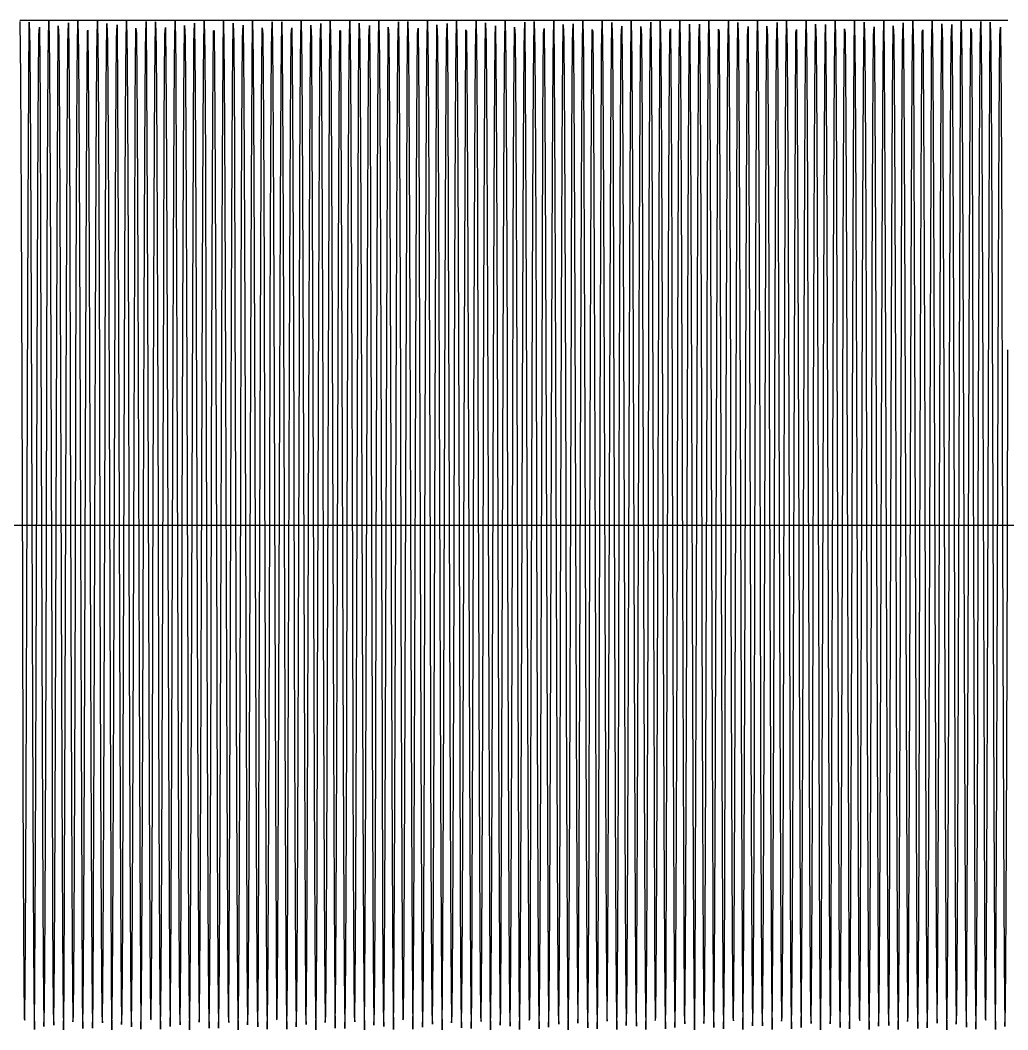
# Model space of a CAD drawing. Header units: metres. Extents: x 5 to 509, y -1 to 159.
# Drawn here: x 99.05 to 114.7, y 121 to 137 of the extents above; entities that cross this region are included whole.
import ezdxf

# ---------------------------------------------------------------- set-up
doc = ezdxf.new("R2010")
doc.units = ezdxf.units.M
doc.linetypes.add('DASHED', pattern=[0.6, 0.35, -0.25])
doc.layers.add('BASE', color=8, linetype='Continuous')
doc.layers.add('WAVE', color=7, linetype='Continuous')

msp = doc.modelspace()

# ---------------------------------------------------------------- linework, layer by layer
at = {"layer": 'BASE'}
msp.add_line((29, 129), (501, 129), dxfattribs=at)
at = {"layer": 'WAVE', "linetype": 'DASHED'}
msp.add_lwpolyline([(99.04, 137), (99.05, 137), (99.06, 137), (99.07, 137), (99.08, 137), (99.09, 137), (99.1, 137), (99.11, 137), (99.12, 137), (99.13, 137), (99.14, 137), (99.15, 137), (99.16, 137), (99.17, 137), (99.18, 137), (99.19, 137), (99.2, 137), (99.21, 137), (99.22, 137), (99.23, 137), (99.24, 137), (99.25, 137), (99.26, 137), (99.27, 137), (99.28, 137), (99.29, 137), (99.3, 137), (99.31, 137), (99.32, 137), (99.33, 137), (99.34, 137), (99.35, 137), (99.36, 137), (99.37, 137), (99.38, 137), (99.39, 137), (99.4, 137), (99.41, 137), (99.42, 137), (99.43, 137), (99.44, 137), (99.45, 137), (99.46, 137), (99.47, 137), (99.48, 137), (99.49, 137), (99.5, 137), (99.51, 137), (99.52, 137), (99.53, 137), (99.54, 137), (99.55, 137), (99.56, 137), (99.57, 137), (99.58, 137), (99.59, 137), (99.6, 137), (99.61, 137), (99.62, 137), (99.63, 137), (99.64, 137), (99.65, 137), (99.66, 137), (99.67, 137), (99.68, 137), (99.69, 137), (99.7, 137), (99.71, 137), (99.72, 137), (99.73, 137), (99.74, 137), (99.75, 137), (99.76, 137), (99.77, 137), (99.78, 137), (99.79, 137), (99.8, 137), (99.81, 137), (99.82, 137), (99.83, 137), (99.84, 137), (99.85, 137), (99.86, 137), (99.87, 137), (99.88, 137), (99.89, 137), (99.9, 137), (99.91, 137), (99.92, 137), (99.93, 137), (99.94, 137), (99.95, 137), (99.96, 137), (99.97, 137), (99.98, 137), (99.99, 137), (100, 137), (100.01, 137), (100.02, 137), (100.03, 137), (100.04, 137), (100.05, 137), (100.06, 137), (100.07, 137), (100.08, 137), (100.09, 137), (100.1, 137), (100.11, 137), (100.12, 137), (100.13, 137), (100.14, 137), (100.15, 137), (100.16, 137), (100.17, 137), (100.18, 137), (100.19, 137), (100.2, 137), (100.21, 137), (100.22, 137), (100.23, 137), (100.24, 137), (100.25, 137), (100.26, 137), (100.27, 137), (100.28, 137), (100.29, 137), (100.3, 137), (100.31, 137), (100.32, 137), (100.33, 137), (100.34, 137), (100.35, 137), (100.36, 137), (100.37, 137), (100.38, 137), (100.39, 137), (100.4, 137), (100.41, 137), (100.42, 137), (100.43, 137), (100.44, 137), (100.45, 137), (100.46, 137), (100.47, 137), (100.48, 137), (100.49, 137), (100.5, 137), (100.51, 137), (100.52, 137), (100.53, 137), (100.54, 137), (100.55, 137), (100.56, 137), (100.57, 137), (100.58, 137), (100.59, 137), (100.6, 137), (100.61, 137), (100.62, 137), (100.63, 137), (100.64, 137), (100.65, 137), (100.66, 137), (100.67, 137), (100.68, 137), (100.69, 137), (100.7, 137), (100.71, 137), (100.72, 137), (100.73, 137), (100.74, 137), (100.75, 137), (100.76, 137), (100.77, 137), (100.78, 137), (100.79, 137), (100.8, 137), (100.81, 137), (100.82, 137), (100.83, 137), (100.84, 137), (100.85, 137), (100.86, 137), (100.87, 137), (100.88, 137), (100.89, 137), (100.9, 137), (100.91, 137), (100.92, 137), (100.93, 137), (100.94, 137), (100.95, 137), (100.96, 137), (100.97, 137), (100.98, 137), (100.99, 137), (101, 137), (101.01, 137), (101.02, 137), (101.03, 137), (101.04, 137), (101.05, 137), (101.06, 137), (101.07, 137), (101.08, 137), (101.09, 137), (101.1, 137), (101.11, 137), (101.12, 137), (101.13, 137), (101.14, 137), (101.15, 137), (101.16, 137), (101.17, 137), (101.18, 137), (101.19, 137), (101.2, 137), (101.21, 137), (101.22, 137), (101.23, 137), (101.24, 137), (101.25, 137), (101.26, 137), (101.27, 137), (101.28, 137), (101.29, 137), (101.3, 137), (101.31, 137), (101.32, 137), (101.33, 137), (101.34, 137), (101.35, 137), (101.36, 137), (101.37, 137), (101.38, 137), (101.39, 137), (101.4, 137), (101.41, 137), (101.42, 137), (101.43, 137), (101.44, 137), (101.45, 137), (101.46, 137), (101.47, 137), (101.48, 137), (101.49, 137), (101.5, 137), (101.51, 137), (101.52, 137), (101.53, 137), (101.54, 137), (101.55, 137), (101.56, 137), (101.57, 137), (101.58, 137), (101.59, 137), (101.6, 137), (101.61, 137), (101.62, 137), (101.63, 137), (101.64, 137), (101.65, 137), (101.66, 137), (101.67, 137), (101.68, 137), (101.69, 137), (101.7, 137), (101.71, 137), (101.72, 137), (101.73, 137), (101.74, 137), (101.75, 137), (101.76, 137), (101.77, 137), (101.78, 137), (101.79, 137), (101.8, 137), (101.81, 137), (101.82, 137), (101.83, 137), (101.84, 137), (101.85, 137), (101.86, 137), (101.87, 137), (101.88, 137), (101.89, 137), (101.9, 137), (101.91, 137), (101.92, 137), (101.93, 137), (101.94, 137), (101.95, 137), (101.96, 137), (101.97, 137), (101.98, 137), (101.99, 137), (102, 137), (102.01, 137), (102.02, 137), (102.03, 137), (102.04, 137), (102.05, 137), (102.06, 137), (102.07, 137), (102.08, 137), (102.09, 137), (102.1, 137), (102.11, 137), (102.12, 137), (102.13, 137), (102.14, 137), (102.15, 137), (102.16, 137), (102.17, 137), (102.18, 137), (102.19, 137), (102.2, 137), (102.21, 137), (102.22, 137), (102.23, 137), (102.24, 137), (102.25, 137), (102.26, 137), (102.27, 137), (102.28, 137), (102.29, 137), (102.3, 137), (102.31, 137), (102.32, 137), (102.33, 137), (102.34, 137), (102.35, 137), (102.36, 137), (102.37, 137), (102.38, 137), (102.39, 137), (102.4, 137), (102.41, 137), (102.42, 137), (102.43, 137), (102.44, 137), (102.45, 137), (102.46, 137), (102.47, 137), (102.48, 137), (102.49, 137), (102.5, 137), (102.51, 137), (102.52, 137), (102.53, 137), (102.54, 137), (102.55, 137), (102.56, 137), (102.57, 137), (102.58, 137), (102.59, 137), (102.6, 137), (102.61, 137), (102.62, 137), (102.63, 137), (102.64, 137), (102.65, 137), (102.66, 137), (102.67, 137), (102.68, 137), (102.69, 137), (102.7, 137), (102.71, 137), (102.72, 137), (102.73, 137), (102.74, 137), (102.75, 137), (102.76, 137), (102.77, 137), (102.78, 137), (102.79, 137), (102.8, 137), (102.81, 137), (102.82, 137), (102.83, 137), (102.84, 137), (102.85, 137), (102.86, 137), (102.87, 137), (102.88, 137), (102.89, 137), (102.9, 137), (102.91, 137), (102.92, 137), (102.93, 137), (102.94, 137), (102.95, 137), (102.96, 137), (102.97, 137), (102.98, 137), (102.99, 137), (103, 137), (103.01, 137), (103.02, 137), (103.03, 137), (103.04, 137), (103.05, 137), (103.06, 137), (103.07, 137), (103.08, 137), (103.09, 137), (103.1, 137), (103.11, 137), (103.12, 137), (103.13, 137), (103.14, 137), (103.15, 137), (103.16, 137), (103.17, 137), (103.18, 137), (103.19, 137), (103.2, 137), (103.21, 137), (103.22, 137), (103.23, 137), (103.24, 137), (103.25, 137), (103.26, 137), (103.27, 137), (103.28, 137), (103.29, 137), (103.3, 137), (103.31, 137), (103.32, 137), (103.33, 137), (103.34, 137), (103.35, 137), (103.36, 137), (103.37, 137), (103.38, 137), (103.39, 137), (103.4, 137), (103.41, 137), (103.42, 137), (103.43, 137), (103.44, 137), (103.45, 137), (103.46, 137), (103.47, 137), (103.48, 137), (103.49, 137), (103.5, 137), (103.51, 137), (103.52, 137), (103.53, 137), (103.54, 137), (103.55, 137), (103.56, 137), (103.57, 137), (103.58, 137), (103.59, 137), (103.6, 137), (103.61, 137), (103.62, 137), (103.63, 137), (103.64, 137), (103.65, 137), (103.66, 137), (103.67, 137), (103.68, 137), (103.69, 137), (103.7, 137), (103.71, 137), (103.72, 137), (103.73, 137), (103.74, 137), (103.75, 137), (103.76, 137), (103.77, 137), (103.78, 137), (103.79, 137), (103.8, 137), (103.81, 137), (103.82, 137), (103.83, 137), (103.84, 137), (103.85, 137), (103.86, 137), (103.87, 137), (103.88, 137), (103.89, 137), (103.9, 137), (103.91, 137), (103.92, 137), (103.93, 137), (103.94, 137), (103.95, 137), (103.96, 137), (103.97, 137), (103.98, 137), (103.99, 137), (104, 137), (104.01, 137), (104.02, 137), (104.03, 137), (104.04, 137), (104.05, 137), (104.06, 137), (104.07, 137), (104.08, 137), (104.09, 137), (104.1, 137), (104.11, 137), (104.12, 137), (104.13, 137), (104.14, 137), (104.15, 137), (104.16, 137), (104.17, 137), (104.18, 137), (104.19, 137), (104.2, 137), (104.21, 137), (104.22, 137), (104.23, 137), (104.24, 137), (104.25, 137), (104.26, 137), (104.27, 137), (104.28, 137), (104.29, 137), (104.3, 137), (104.31, 137), (104.32, 137), (104.33, 137), (104.34, 137), (104.35, 137), (104.36, 137), (104.37, 137), (104.38, 137), (104.39, 137), (104.4, 137), (104.41, 137), (104.42, 137), (104.43, 137), (104.44, 137), (104.45, 137), (104.46, 137), (104.47, 137), (104.48, 137), (104.49, 137), (104.5, 137), (104.51, 137), (104.52, 137), (104.53, 137), (104.54, 137), (104.55, 137), (104.56, 137), (104.57, 137), (104.58, 137), (104.59, 137), (104.6, 137), (104.61, 137), (104.62, 137), (104.63, 137), (104.64, 137), (104.65, 137), (104.66, 137), (104.67, 137), (104.68, 137), (104.69, 137), (104.7, 137), (104.71, 137), (104.72, 137), (104.73, 137), (104.74, 137), (104.75, 137), (104.76, 137), (104.77, 137), (104.78, 137), (104.79, 137), (104.8, 137), (104.81, 137), (104.82, 137), (104.83, 137), (104.84, 137), (104.85, 137), (104.86, 137), (104.87, 137), (104.88, 137), (104.89, 137), (104.9, 137), (104.91, 137), (104.92, 137), (104.93, 137), (104.94, 137), (104.95, 137), (104.96, 137), (104.97, 137), (104.98, 137), (104.99, 137), (105.001, 137), (105.011, 137), (105.021, 137), (105.031, 137), (105.041, 137), (105.051, 137), (105.061, 137), (105.071, 137), (105.081, 137), (105.091, 137), (105.101, 137), (105.111, 137), (105.121, 137), (105.131, 137), (105.141, 137), (105.151, 137), (105.161, 137), (105.171, 137), (105.181, 137), (105.191, 137), (105.201, 137), (105.211, 137), (105.221, 137), (105.231, 137), (105.241, 137), (105.251, 137), (105.261, 137), (105.271, 137), (105.281, 137), (105.291, 137), (105.301, 137), (105.311, 137), (105.321, 137), (105.331, 137), (105.341, 137), (105.351, 137), (105.361, 137), (105.371, 137), (105.381, 137), (105.391, 137), (105.401, 137), (105.411, 137), (105.421, 137), (105.431, 137), (105.441, 137), (105.451, 137), (105.461, 137), (105.471, 137), (105.481, 137), (105.491, 137), (105.501, 137), (105.511, 137), (105.521, 137), (105.531, 137), (105.541, 137), (105.551, 137), (105.561, 137), (105.571, 137), (105.581, 137), (105.591, 137), (105.601, 137), (105.611, 137), (105.621, 137), (105.631, 137), (105.641, 137), (105.651, 137), (105.661, 137), (105.671, 137), (105.681, 137), (105.691, 137), (105.701, 137), (105.711, 137), (105.721, 137), (105.731, 137), (105.741, 137), (105.751, 137), (105.761, 137), (105.771, 137), (105.781, 137), (105.791, 137), (105.801, 137), (105.811, 137), (105.821, 137), (105.831, 137), (105.841, 137), (105.851, 137), (105.861, 137), (105.871, 137), (105.881, 137), (105.891, 137), (105.901, 137), (105.911, 137), (105.921, 137), (105.931, 137), (105.941, 137), (105.951, 137), (105.961, 137), (105.971, 137), (105.981, 137), (105.991, 137), (106.001, 137), (106.011, 137), (106.021, 137), (106.031, 137), (106.041, 137), (106.051, 137), (106.061, 137), (106.071, 137), (106.081, 137), (106.091, 137), (106.101, 137), (106.111, 137), (106.121, 137), (106.131, 137), (106.141, 137), (106.151, 137), (106.161, 137), (106.171, 137), (106.181, 137), (106.191, 137), (106.201, 137), (106.211, 137), (106.221, 137), (106.231, 137), (106.241, 137), (106.251, 137), (106.261, 137), (106.271, 137), (106.281, 137), (106.291, 137), (106.301, 137), (106.311, 137), (106.321, 137), (106.331, 137), (106.341, 137), (106.351, 137), (106.361, 137), (106.371, 137), (106.381, 137), (106.391, 137), (106.401, 137), (106.411, 137), (106.421, 137), (106.431, 137), (106.441, 137), (106.451, 137), (106.461, 137), (106.471, 137), (106.481, 137), (106.491, 137), (106.501, 137), (106.511, 137), (106.521, 137), (106.531, 137), (106.541, 137), (106.551, 137), (106.561, 137), (106.571, 137), (106.581, 137), (106.591, 137), (106.601, 137), (106.611, 137), (106.621, 137), (106.631, 137), (106.641, 137), (106.651, 137), (106.661, 137), (106.671, 137), (106.681, 137), (106.691, 137), (106.701, 137), (106.711, 137), (106.721, 137), (106.731, 137), (106.741, 137), (106.751, 137), (106.761, 137), (106.771, 137), (106.781, 137), (106.791, 137), (106.801, 137), (106.811, 137), (106.821, 137), (106.831, 137), (106.841, 137), (106.851, 137), (106.861, 137), (106.871, 137), (106.881, 137), (106.891, 137), (106.901, 137), (106.911, 137), (106.921, 137), (106.931, 137), (106.941, 137), (106.951, 137), (106.961, 137), (106.971, 137), (106.981, 137), (106.991, 137), (107.001, 137), (107.011, 137), (107.021, 137), (107.031, 137), (107.041, 137), (107.051, 137), (107.061, 137), (107.071, 137), (107.081, 137), (107.091, 137), (107.101, 137), (107.111, 137), (107.121, 137), (107.131, 137), (107.141, 137), (107.151, 137), (107.161, 137), (107.171, 137), (107.181, 137), (107.191, 137), (107.201, 137), (107.211, 137), (107.221, 137), (107.231, 137), (107.241, 137), (107.251, 137), (107.261, 137), (107.271, 137), (107.281, 137), (107.291, 137), (107.301, 137), (107.311, 137), (107.321, 137), (107.331, 137), (107.341, 137), (107.351, 137), (107.361, 137), (107.371, 137), (107.381, 137), (107.391, 137), (107.401, 137), (107.411, 137), (107.421, 137), (107.431, 137), (107.441, 137), (107.451, 137), (107.461, 137), (107.471, 137), (107.481, 137), (107.491, 137), (107.501, 137), (107.511, 137), (107.521, 137), (107.531, 137), (107.541, 137), (107.551, 137), (107.561, 137), (107.571, 137), (107.581, 137), (107.591, 137), (107.601, 137), (107.611, 137), (107.621, 137), (107.631, 137), (107.641, 137), (107.651, 137), (107.661, 137), (107.671, 137), (107.681, 137), (107.691, 137), (107.701, 137), (107.711, 137), (107.721, 137), (107.731, 137), (107.741, 137), (107.751, 137), (107.761, 137), (107.771, 137), (107.781, 137), (107.791, 137), (107.801, 137), (107.811, 137), (107.821, 137), (107.831, 137), (107.841, 137), (107.851, 137), (107.861, 137), (107.871, 137), (107.881, 137), (107.891, 137), (107.901, 137), (107.911, 137), (107.921, 137), (107.931, 137), (107.941, 137), (107.951, 137), (107.961, 137), (107.971, 137), (107.981, 137), (107.991, 137), (108.001, 137), (108.011, 137), (108.021, 137), (108.031, 137), (108.041, 137), (108.051, 137), (108.061, 137), (108.071, 137), (108.081, 137), (108.091, 137), (108.101, 137), (108.111, 137), (108.121, 137), (108.131, 137), (108.141, 137), (108.151, 137), (108.161, 137), (108.171, 137), (108.181, 137), (108.191, 137), (108.201, 137), (108.211, 137), (108.221, 137), (108.231, 137), (108.241, 137), (108.251, 137), (108.261, 137), (108.271, 137), (108.281, 137), (108.291, 137), (108.301, 137), (108.311, 137), (108.321, 137), (108.331, 137), (108.341, 137), (108.351, 137), (108.361, 137), (108.371, 137), (108.381, 137), (108.391, 137), (108.401, 137), (108.411, 137), (108.421, 137), (108.431, 137), (108.441, 137), (108.451, 137), (108.461, 137), (108.471, 137), (108.481, 137), (108.491, 137), (108.501, 137), (108.511, 137), (108.521, 137), (108.531, 137), (108.541, 137), (108.551, 137), (108.561, 137), (108.571, 137), (108.581, 137), (108.591, 137), (108.601, 137), (108.611, 137), (108.621, 137), (108.631, 137), (108.641, 137), (108.651, 137), (108.661, 137), (108.671, 137), (108.681, 137), (108.691, 137), (108.701, 137), (108.711, 137), (108.721, 137), (108.731, 137), (108.741, 137), (108.751, 137), (108.761, 137), (108.771, 137), (108.781, 137), (108.791, 137), (108.801, 137), (108.811, 137), (108.821, 137), (108.831, 137), (108.841, 137), (108.851, 137), (108.861, 137), (108.871, 137), (108.881, 137), (108.891, 137), (108.901, 137), (108.911, 137), (108.921, 137), (108.931, 137), (108.941, 137), (108.951, 137), (108.961, 137), (108.971, 137), (108.981, 137), (108.991, 137), (109.001, 137), (109.011, 137), (109.021, 137), (109.031, 137), (109.041, 137), (109.051, 137), (109.061, 137), (109.071, 137), (109.081, 137), (109.091, 137), (109.101, 137), (109.111, 137), (109.121, 137), (109.131, 137), (109.141, 137), (109.151, 137), (109.161, 137), (109.171, 137), (109.181, 137), (109.191, 137), (109.201, 137), (109.211, 137), (109.221, 137), (109.231, 137), (109.241, 137), (109.251, 137), (109.261, 137), (109.271, 137), (109.281, 137), (109.291, 137), (109.301, 137), (109.311, 137), (109.321, 137), (109.331, 137), (109.341, 137), (109.351, 137), (109.361, 137), (109.371, 137), (109.381, 137), (109.391, 137), (109.401, 137), (109.411, 137), (109.421, 137), (109.431, 137), (109.441, 137), (109.451, 137), (109.461, 137), (109.471, 137), (109.481, 137), (109.491, 137), (109.501, 137), (109.511, 137), (109.521, 137), (109.531, 137), (109.541, 137), (109.551, 137), (109.561, 137), (109.571, 137), (109.581, 137), (109.591, 137), (109.601, 137), (109.611, 137), (109.621, 137), (109.631, 137), (109.641, 137), (109.651, 137), (109.661, 137), (109.671, 137), (109.681, 137), (109.691, 137), (109.701, 137), (109.711, 137), (109.721, 137), (109.731, 137), (109.741, 137), (109.751, 137), (109.761, 137), (109.771, 137), (109.781, 137), (109.791, 137), (109.801, 137), (109.811, 137), (109.821, 137), (109.831, 137), (109.841, 137), (109.851, 137), (109.861, 137), (109.871, 137), (109.881, 137), (109.891, 137), (109.901, 137), (109.911, 137), (109.921, 137), (109.931, 137), (109.941, 137), (109.951, 137), (109.961, 137), (109.971, 137), (109.981, 137), (109.991, 137), (110.001, 137), (110.011, 137), (110.021, 137), (110.031, 137), (110.041, 137), (110.051, 137), (110.061, 137), (110.071, 137), (110.081, 137), (110.091, 137), (110.101, 137), (110.111, 137), (110.121, 137), (110.131, 137), (110.141, 137), (110.151, 137), (110.161, 137), (110.171, 137), (110.181, 137), (110.191, 137), (110.201, 137), (110.211, 137), (110.221, 137), (110.231, 137), (110.241, 137), (110.251, 137), (110.261, 137), (110.271, 137), (110.281, 137), (110.291, 137), (110.301, 137), (110.311, 137), (110.321, 137), (110.331, 137), (110.341, 137), (110.351, 137), (110.361, 137), (110.371, 137), (110.381, 137), (110.391, 137), (110.401, 137), (110.411, 137), (110.421, 137), (110.431, 137), (110.441, 137), (110.451, 137), (110.461, 137), (110.471, 137), (110.481, 137), (110.491, 137), (110.501, 137), (110.511, 137), (110.521, 137), (110.531, 137), (110.541, 137), (110.551, 137), (110.561, 137), (110.571, 137), (110.581, 137), (110.591, 137), (110.601, 137), (110.611, 137), (110.621, 137), (110.631, 137), (110.641, 137), (110.651, 137), (110.661, 137), (110.671, 137), (110.681, 137), (110.691, 137), (110.701, 137), (110.711, 137), (110.721, 137), (110.731, 137), (110.741, 137), (110.751, 137), (110.761, 137), (110.771, 137), (110.781, 137), (110.791, 137), (110.801, 137), (110.811, 137), (110.821, 137), (110.831, 137), (110.841, 137), (110.851, 137), (110.861, 137), (110.871, 137), (110.881, 137), (110.891, 137), (110.901, 137), (110.911, 137), (110.921, 137), (110.931, 137), (110.941, 137), (110.951, 137), (110.961, 137), (110.971, 137), (110.981, 137), (110.991, 137), (111.001, 137), (111.011, 137), (111.021, 137), (111.031, 137), (111.041, 137), (111.051, 137), (111.061, 137), (111.071, 137), (111.081, 137), (111.091, 137), (111.101, 137), (111.111, 137), (111.121, 137), (111.131, 137), (111.141, 137), (111.151, 137), (111.161, 137), (111.171, 137), (111.181, 137), (111.191, 137), (111.201, 137), (111.211, 137), (111.221, 137), (111.231, 137), (111.241, 137), (111.251, 137), (111.261, 137), (111.271, 137), (111.281, 137), (111.291, 137), (111.301, 137), (111.311, 137), (111.321, 137), (111.331, 137), (111.341, 137), (111.351, 137), (111.361, 137), (111.371, 137), (111.381, 137), (111.391, 137), (111.401, 137), (111.411, 137), (111.421, 137), (111.431, 137), (111.441, 137), (111.451, 137), (111.461, 137), (111.471, 137), (111.481, 137), (111.491, 137), (111.501, 137), (111.511, 137), (111.521, 137), (111.531, 137), (111.541, 137), (111.551, 137), (111.561, 137), (111.571, 137), (111.581, 137), (111.591, 137), (111.601, 137), (111.611, 137), (111.621, 137), (111.631, 137), (111.641, 137), (111.651, 137), (111.661, 137), (111.671, 137), (111.681, 137), (111.691, 137), (111.701, 137), (111.711, 137), (111.721, 137), (111.731, 137), (111.741, 137), (111.751, 137), (111.761, 137), (111.771, 137), (111.781, 137), (111.791, 137), (111.801, 137), (111.811, 137), (111.821, 137), (111.831, 137), (111.841, 137), (111.851, 137), (111.861, 137), (111.871, 137), (111.881, 137), (111.891, 137), (111.901, 137), (111.911, 137), (111.921, 137), (111.931, 137), (111.941, 137), (111.951, 137), (111.961, 137), (111.971, 137), (111.981, 137), (111.991, 137), (112.001, 137), (112.011, 137), (112.021, 137), (112.031, 137), (112.041, 137), (112.051, 137), (112.061, 137), (112.071, 137), (112.081, 137), (112.091, 137), (112.101, 137), (112.111, 137), (112.121, 137), (112.131, 137), (112.141, 137), (112.151, 137), (112.161, 137), (112.171, 137), (112.181, 137), (112.191, 137), (112.201, 137), (112.211, 137), (112.221, 137), (112.231, 137), (112.241, 137), (112.251, 137), (112.261, 137), (112.271, 137), (112.281, 137), (112.291, 137), (112.301, 137), (112.311, 137), (112.321, 137), (112.331, 137), (112.341, 137), (112.351, 137), (112.361, 137), (112.371, 137), (112.381, 137), (112.391, 137), (112.401, 137), (112.411, 137), (112.421, 137), (112.431, 137), (112.441, 137), (112.451, 137), (112.461, 137), (112.471, 137), (112.481, 137), (112.491, 137), (112.501, 137), (112.511, 137), (112.521, 137), (112.531, 137), (112.541, 137), (112.551, 137), (112.561, 137), (112.571, 137), (112.581, 137), (112.591, 137), (112.601, 137), (112.611, 137), (112.621, 137), (112.631, 137), (112.641, 137), (112.651, 137), (112.661, 137), (112.671, 137), (112.681, 137), (112.691, 137), (112.701, 137), (112.711, 137), (112.721, 137), (112.731, 137), (112.741, 137), (112.751, 137), (112.761, 137), (112.771, 137), (112.781, 137), (112.791, 137), (112.801, 137), (112.811, 137), (112.821, 137), (112.831, 137), (112.841, 137), (112.851, 137), (112.861, 137), (112.871, 137), (112.881, 137), (112.891, 137), (112.901, 137), (112.911, 137), (112.921, 137), (112.931, 137), (112.941, 137), (112.951, 137), (112.961, 137), (112.971, 137), (112.981, 137), (112.991, 137), (113.001, 137), (113.011, 137), (113.021, 137), (113.031, 137), (113.041, 137), (113.051, 137), (113.061, 137), (113.071, 137), (113.081, 137), (113.091, 137), (113.101, 137), (113.111, 137), (113.121, 137), (113.131, 137), (113.141, 137), (113.151, 137), (113.161, 137), (113.171, 137), (113.181, 137), (113.191, 137), (113.201, 137), (113.211, 137), (113.221, 137), (113.231, 137), (113.241, 137), (113.251, 137), (113.261, 137), (113.271, 137), (113.281, 137), (113.291, 137), (113.301, 137), (113.311, 137), (113.321, 137), (113.331, 137), (113.341, 137), (113.351, 137), (113.361, 137), (113.371, 137), (113.381, 137), (113.391, 137), (113.401, 137), (113.411, 137), (113.421, 137), (113.431, 137), (113.441, 137), (113.451, 137), (113.461, 137), (113.471, 137), (113.481, 137), (113.491, 137), (113.501, 137), (113.511, 137), (113.521, 137), (113.531, 137), (113.541, 137), (113.551, 137), (113.561, 137), (113.571, 137), (113.581, 137), (113.591, 137), (113.601, 137), (113.611, 137), (113.621, 137), (113.631, 137), (113.641, 137), (113.651, 137), (113.661, 137), (113.671, 137), (113.681, 137), (113.691, 137), (113.701, 137), (113.711, 137), (113.721, 137), (113.731, 137), (113.741, 137), (113.751, 137), (113.761, 137), (113.771, 137), (113.781, 137), (113.791, 137), (113.801, 137), (113.811, 137), (113.821, 137), (113.831, 137), (113.841, 137), (113.851, 137), (113.861, 137), (113.871, 137), (113.881, 137), (113.891, 137), (113.901, 137), (113.911, 137), (113.921, 137), (113.931, 137), (113.941, 137), (113.951, 137), (113.961, 137), (113.971, 137), (113.981, 137), (113.991, 137), (114.001, 137), (114.011, 137), (114.021, 137), (114.031, 137), (114.041, 137), (114.051, 137), (114.061, 137), (114.071, 137), (114.081, 137), (114.091, 137), (114.101, 137), (114.111, 137), (114.121, 137), (114.131, 137), (114.141, 137), (114.151, 137), (114.161, 137), (114.171, 137), (114.181, 137), (114.191, 137), (114.201, 137), (114.211, 137), (114.221, 137), (114.231, 137), (114.241, 137), (114.251, 137), (114.261, 137), (114.271, 137), (114.281, 137), (114.291, 137), (114.301, 137), (114.311, 137), (114.321, 137), (114.331, 137), (114.341, 137), (114.351, 137), (114.361, 137), (114.371, 137), (114.381, 137), (114.391, 137), (114.401, 137), (114.411, 137), (114.421, 137), (114.431, 137), (114.441, 137), (114.451, 137), (114.461, 137), (114.471, 137), (114.481, 137), (114.491, 137), (114.501, 137), (114.511, 137), (114.521, 137), (114.531, 137), (114.541, 137), (114.551, 137), (114.561, 137), (114.571, 137), (114.581, 137), (114.591, 137), (114.601, 137), (114.611, 137), (114.621, 137), (114.631, 137), (114.641, 137), (114.651, 137), (114.661, 137), (114.671, 137), (114.681, 137), (114.691, 137), (114.701, 137)], dxfattribs=at)
at = {"layer": 'WAVE'}
msp.add_lwpolyline([(99.04, 136.98), (99.05, 136.098), (99.06, 134.048), (99.07, 131.168), (99.08, 127.931), (99.09, 124.87), (99.1, 122.489), (99.11, 121.178), (99.12, 121.155), (99.13, 122.422), (99.14, 124.771), (99.15, 127.816), (99.16, 131.055), (99.17, 133.957), (99.18, 136.043), (99.19, 136.971), (99.2, 136.587), (99.21, 134.955), (99.22, 132.344), (99.23, 129.182), (99.24, 125.991), (99.25, 123.294), (99.26, 121.536), (99.27, 121.006), (99.28, 121.791), (99.29, 123.762), (99.3, 126.595), (99.31, 129.823), (99.32, 132.916), (99.33, 135.364), (99.34, 136.766), (99.35, 136.89), (99.36, 135.716), (99.37, 133.437), (99.38, 130.429), (99.39, 127.185), (99.4, 124.24), (99.41, 122.078), (99.42, 121.054), (99.43, 121.338), (99.44, 122.882), (99.45, 125.433), (99.46, 128.57), (99.47, 131.778), (99.48, 134.53), (99.49, 136.371), (99.5, 137), (99.51, 136.312), (99.52, 134.422), (99.53, 131.64), (99.54, 128.424), (99.55, 125.302), (99.56, 122.789), (99.57, 121.297), (99.58, 121.073), (99.59, 122.153), (99.6, 124.359), (99.61, 127.328), (99.62, 130.573), (99.63, 133.559), (99.64, 135.795), (99.65, 136.913), (99.66, 136.729), (99.67, 135.274), (99.68, 132.787), (99.69, 129.677), (99.7, 126.455), (99.71, 123.652), (99.72, 121.729), (99.73, 121.002), (99.74, 121.591), (99.75, 123.398), (99.76, 126.127), (99.77, 129.329), (99.78, 132.477), (99.79, 135.052), (99.8, 136.632), (99.81, 136.957), (99.82, 135.972), (99.83, 133.841), (99.84, 130.913), (99.85, 127.67), (99.86, 124.647), (99.87, 122.339), (99.88, 121.127), (99.89, 121.21), (99.9, 122.575), (99.91, 124.997), (99.92, 128.077), (99.93, 131.309), (99.94, 134.161), (99.95, 136.164), (99.96, 136.989), (99.97, 136.499), (99.98, 134.776), (99.99, 132.102), (100, 128.918), (100.01, 125.748), (100.02, 123.112), (100.03, 121.446), (100.04, 121.021), (100.05, 121.91), (100.06, 123.965), (100.07, 126.848), (100.08, 130.085), (100.09, 133.144), (100.1, 135.521), (100.11, 136.825), (100.12, 136.842), (100.13, 135.569), (100.14, 133.215), (100.15, 130.168), (100.16, 126.929), (100.17, 124.03), (100.18, 121.949), (100.19, 121.028), (100.2, 121.418), (100.21, 123.056), (100.22, 125.671), (100.23, 128.834), (100.24, 132.024), (100.25, 134.717), (100.26, 136.469), (100.27, 136.993), (100.28, 136.201), (100.29, 134.225), (100.3, 131.39), (100.31, 128.161), (100.32, 125.07), (100.33, 122.626), (100.34, 121.23), (100.35, 121.113), (100.36, 122.293), (100.37, 124.576), (100.38, 127.587), (100.39, 130.831), (100.4, 133.773), (100.41, 135.931), (100.42, 136.948), (100.43, 136.657), (100.44, 135.107), (100.45, 132.552), (100.46, 129.413), (100.47, 126.206), (100.48, 123.459), (100.49, 121.623), (100.5, 121.001), (100.51, 121.694), (100.52, 123.59), (100.53, 126.375), (100.54, 129.593), (100.55, 132.712), (100.56, 135.222), (100.57, 136.707), (100.58, 136.925), (100.59, 135.839), (100.6, 133.628), (100.61, 130.656), (100.62, 127.411), (100.63, 124.428), (100.64, 122.196), (100.65, 121.085), (100.66, 121.275), (100.67, 122.736), (100.68, 125.228), (100.69, 128.34), (100.7, 131.561), (100.71, 134.36), (100.72, 136.278), (100.73, 136.998), (100.74, 136.403), (100.75, 134.59), (100.76, 131.857), (100.77, 128.655), (100.78, 125.509), (100.79, 122.937), (100.8, 121.363), (100.81, 121.045), (100.82, 122.036), (100.83, 124.172), (100.84, 127.103), (100.85, 130.346), (100.86, 133.367), (100.87, 135.67), (100.88, 136.876), (100.89, 136.786), (100.9, 135.415), (100.91, 132.989), (100.92, 129.907), (100.93, 126.675), (100.94, 123.826), (100.95, 121.828), (100.96, 121.01), (100.97, 121.507), (100.98, 123.236), (100.99, 125.913), (101, 129.098), (101.01, 132.267), (101.02, 134.899), (101.03, 136.56), (101.04, 136.977), (101.05, 136.083), (101.06, 134.023), (101.07, 131.137), (101.08, 127.899), (101.09, 124.842), (101.1, 122.47), (101.11, 121.171), (101.12, 121.161), (101.13, 122.44), (101.14, 124.798), (101.15, 127.848), (101.16, 131.087), (101.17, 133.983), (101.18, 136.059), (101.19, 136.973), (101.2, 136.577), (101.21, 134.933), (101.22, 132.314), (101.23, 129.15), (101.24, 125.96), (101.25, 123.271), (101.26, 121.525), (101.27, 121.008), (101.28, 121.806), (101.29, 123.787), (101.3, 126.626), (101.31, 129.855), (101.32, 132.944), (101.33, 135.384), (101.34, 136.774), (101.35, 136.885), (101.36, 135.698), (101.37, 133.41), (101.38, 130.397), (101.39, 127.153), (101.4, 124.214), (101.41, 122.061), (101.42, 121.051), (101.43, 121.348), (101.44, 122.903), (101.45, 125.462), (101.46, 128.603), (101.47, 131.809), (101.48, 134.553), (101.49, 136.383), (101.5, 136.999), (101.51, 136.299), (101.52, 134.398), (101.53, 131.609), (101.54, 128.391), (101.55, 125.273), (101.56, 122.768), (101.57, 121.288), (101.58, 121.077), (101.59, 122.169), (101.6, 124.385), (101.61, 127.36), (101.62, 130.605), (101.63, 133.586), (101.64, 135.812), (101.65, 136.918), (101.66, 136.721), (101.67, 135.254), (101.68, 132.758), (101.69, 129.644), (101.7, 126.424), (101.71, 123.628), (101.72, 121.715), (101.73, 121.001), (101.74, 121.603), (101.75, 123.422), (101.76, 126.158), (101.77, 129.362), (101.78, 132.506), (101.79, 135.074), (101.8, 136.642), (101.81, 136.953), (101.82, 135.956), (101.83, 133.815), (101.84, 130.881), (101.85, 127.638), (101.86, 124.619), (101.87, 122.321), (101.88, 121.121), (101.89, 121.218), (101.9, 122.595), (101.91, 125.025), (101.92, 128.11), (101.93, 131.34), (101.94, 134.186), (101.95, 136.179), (101.96, 136.991), (101.97, 136.488), (101.98, 134.753), (101.99, 132.072), (102, 128.886), (102.01, 125.718), (102.02, 123.09), (102.03, 121.435), (102.04, 121.024), (102.05, 121.925), (102.06, 123.99), (102.07, 126.879), (102.08, 130.117), (102.09, 133.172), (102.1, 135.54), (102.11, 136.832), (102.12, 136.836), (102.13, 135.55), (102.14, 133.188), (102.15, 130.136), (102.16, 126.897), (102.17, 124.005), (102.18, 121.934), (102.19, 121.025), (102.2, 121.429), (102.21, 123.078), (102.22, 125.701), (102.23, 128.867), (102.24, 132.055), (102.25, 134.74), (102.26, 136.481), (102.27, 136.991), (102.28, 136.187), (102.29, 134.201), (102.3, 131.358), (102.31, 128.128), (102.32, 125.042), (102.33, 122.606), (102.34, 121.222), (102.35, 121.118), (102.36, 122.311), (102.37, 124.603), (102.38, 127.62), (102.39, 130.863), (102.4, 133.8), (102.41, 135.947), (102.42, 136.951), (102.43, 136.648), (102.44, 135.086), (102.45, 132.523), (102.46, 129.381), (102.47, 126.176), (102.48, 123.435), (102.49, 121.61), (102.5, 121.001), (102.51, 121.708), (102.52, 123.614), (102.53, 126.406), (102.54, 129.625), (102.55, 132.741), (102.56, 135.242), (102.57, 136.716), (102.58, 136.92), (102.59, 135.822), (102.6, 133.601), (102.61, 130.624), (102.62, 127.379), (102.63, 124.401), (102.64, 122.179), (102.65, 121.08), (102.66, 121.283), (102.67, 122.756), (102.68, 125.256), (102.69, 128.372), (102.7, 131.591), (102.71, 134.384), (102.72, 136.291), (102.73, 136.999), (102.74, 136.391), (102.75, 134.567), (102.76, 131.827), (102.77, 128.622), (102.78, 125.479), (102.79, 122.916), (102.8, 121.353), (102.81, 121.049), (102.82, 122.052), (102.83, 124.198), (102.84, 127.135), (102.85, 130.378), (102.86, 133.394), (102.87, 135.688), (102.88, 136.881), (102.89, 136.778), (102.9, 135.395), (102.91, 132.961), (102.92, 129.874), (102.93, 126.644), (102.94, 123.801), (102.95, 121.814), (102.96, 121.009), (102.97, 121.518), (102.98, 123.258), (102.99, 125.943), (103, 129.131), (103.01, 132.297), (103.02, 134.921), (103.03, 136.57), (103.04, 136.975), (103.05, 136.067), (103.06, 133.997), (103.07, 131.105), (103.08, 127.867), (103.09, 124.814), (103.1, 122.451), (103.11, 121.165), (103.12, 121.168), (103.13, 122.459), (103.14, 124.826), (103.15, 127.88), (103.16, 131.118), (103.17, 134.008), (103.18, 136.074), (103.19, 136.976), (103.2, 136.566), (103.21, 134.911), (103.22, 132.284), (103.23, 129.117), (103.24, 125.93), (103.25, 123.249), (103.26, 121.513), (103.27, 121.009), (103.28, 121.82), (103.29, 123.812), (103.3, 126.657), (103.31, 129.888), (103.32, 132.973), (103.33, 135.404), (103.34, 136.781), (103.35, 136.879), (103.36, 135.68), (103.37, 133.383), (103.38, 130.364), (103.39, 127.121), (103.4, 124.187), (103.41, 122.045), (103.42, 121.047), (103.43, 121.357), (103.44, 122.925), (103.45, 125.492), (103.46, 128.636), (103.47, 131.84), (103.48, 134.577), (103.49, 136.396), (103.5, 136.999), (103.51, 136.286), (103.52, 134.374), (103.53, 131.578), (103.54, 128.359), (103.55, 125.244), (103.56, 122.748), (103.57, 121.28), (103.58, 121.082), (103.59, 122.187), (103.6, 124.412), (103.61, 127.392), (103.62, 130.637), (103.63, 133.613), (103.64, 135.829), (103.65, 136.922), (103.66, 136.712), (103.67, 135.233), (103.68, 132.729), (103.69, 129.611), (103.7, 126.393), (103.71, 123.604), (103.72, 121.702), (103.73, 121.001), (103.74, 121.616), (103.75, 123.445), (103.76, 126.189), (103.77, 129.394), (103.78, 132.535), (103.79, 135.095), (103.8, 136.652), (103.81, 136.95), (103.82, 135.94), (103.83, 133.788), (103.84, 130.849), (103.85, 127.606), (103.86, 124.592), (103.87, 122.303), (103.88, 121.116), (103.89, 121.226), (103.9, 122.614), (103.91, 125.054), (103.92, 128.142), (103.93, 131.372), (103.94, 134.211), (103.95, 136.193), (103.96, 136.992), (103.97, 136.476), (103.98, 134.73), (103.99, 132.042), (104, 128.853), (104.01, 125.688), (104.02, 123.068), (104.03, 121.424), (104.04, 121.026), (104.05, 121.94), (104.06, 124.016), (104.07, 126.911), (104.08, 130.15), (104.09, 133.199), (104.1, 135.558), (104.11, 136.838), (104.12, 136.829), (104.13, 135.532), (104.14, 133.16), (104.15, 130.104), (104.16, 126.866), (104.17, 123.979), (104.18, 121.919), (104.19, 121.023), (104.2, 121.439), (104.21, 123.1), (104.22, 125.731), (104.23, 128.899), (104.24, 132.085), (104.25, 134.763), (104.26, 136.493), (104.27, 136.99), (104.28, 136.173), (104.29, 134.176), (104.3, 131.327), (104.31, 128.096), (104.32, 125.013), (104.33, 122.586), (104.34, 121.215), (104.35, 121.124), (104.36, 122.329), (104.37, 124.631), (104.38, 127.652), (104.39, 130.895), (104.4, 133.826), (104.41, 135.963), (104.42, 136.955), (104.43, 136.638), (104.44, 135.065), (104.45, 132.494), (104.46, 129.348), (104.47, 126.145), (104.48, 123.412), (104.49, 121.598), (104.5, 121.002), (104.51, 121.721), (104.52, 123.638), (104.53, 126.437), (104.54, 129.658), (104.55, 132.77), (104.56, 135.262), (104.57, 136.724), (104.58, 136.916), (104.59, 135.805), (104.6, 133.575), (104.61, 130.592), (104.62, 127.347), (104.63, 124.374), (104.64, 122.162), (104.65, 121.075), (104.66, 121.292), (104.67, 122.777), (104.68, 125.285), (104.69, 128.405), (104.7, 131.622), (104.71, 134.408), (104.72, 136.305), (104.73, 136.999), (104.74, 136.378), (104.75, 134.543), (104.76, 131.796), (104.77, 128.589), (104.78, 125.45), (104.79, 122.895), (104.8, 121.344), (104.81, 121.052), (104.82, 122.068), (104.83, 124.225), (104.84, 127.167), (104.85, 130.41), (104.86, 133.422), (104.87, 135.706), (104.88, 136.887), (104.89, 136.77), (104.9, 135.376), (104.91, 132.932), (104.92, 129.842), (104.93, 126.613), (104.94, 123.777), (104.95, 121.8), (104.96, 121.007), (104.97, 121.53), (104.98, 123.281), (104.99, 125.973), (105.001, 129.163), (105.011, 132.327), (105.021, 134.943), (105.031, 136.581), (105.041, 136.972), (105.051, 136.052), (105.061, 133.972), (105.071, 131.073), (105.081, 127.834), (105.091, 124.787), (105.101, 122.432), (105.111, 121.158), (105.121, 121.174), (105.131, 122.478), (105.141, 124.854), (105.151, 127.913), (105.161, 131.15), (105.171, 134.033), (105.181, 136.089), (105.191, 136.978), (105.201, 136.555), (105.211, 134.889), (105.221, 132.254), (105.231, 129.084), (105.241, 125.9), (105.251, 123.226), (105.261, 121.502), (105.271, 121.011), (105.281, 121.834), (105.291, 123.837), (105.301, 126.688), (105.311, 129.92), (105.321, 133.001), (105.331, 135.423), (105.341, 136.789), (105.351, 136.873), (105.361, 135.662), (105.371, 133.356), (105.381, 130.332), (105.391, 127.09), (105.401, 124.161), (105.411, 122.029), (105.421, 121.044), (105.431, 121.367), (105.441, 122.946), (105.451, 125.521), (105.461, 128.668), (105.471, 131.87), (105.481, 134.6), (105.491, 136.408), (105.501, 136.998), (105.511, 136.272), (105.521, 134.35), (105.531, 131.547), (105.541, 128.326), (105.551, 125.215), (105.561, 122.727), (105.571, 121.271), (105.581, 121.087), (105.591, 122.204), (105.601, 124.439), (105.611, 127.424), (105.621, 130.669), (105.631, 133.639), (105.641, 135.846), (105.651, 136.927), (105.661, 136.704), (105.671, 135.213), (105.681, 132.7), (105.691, 129.579), (105.701, 126.362), (105.711, 123.58), (105.721, 121.689), (105.731, 121), (105.741, 121.628), (105.751, 123.469), (105.761, 126.219), (105.771, 129.427), (105.781, 132.565), (105.791, 135.116), (105.801, 136.661), (105.811, 136.946), (105.821, 135.924), (105.831, 133.762), (105.841, 130.818), (105.851, 127.574), (105.861, 124.565), (105.871, 122.285), (105.881, 121.11), (105.891, 121.233), (105.901, 122.634), (105.911, 125.082), (105.921, 128.175), (105.931, 131.403), (105.941, 134.236), (105.951, 136.207), (105.961, 136.993), (105.971, 136.464), (105.981, 134.707), (105.991, 132.012), (106.001, 128.82), (106.011, 125.659), (106.021, 123.046), (106.031, 121.414), (106.041, 121.029), (106.051, 121.956), (106.061, 124.041), (106.071, 126.942), (106.081, 130.182), (106.091, 133.227), (106.101, 135.577), (106.111, 136.845), (106.121, 136.822), (106.131, 135.513), (106.141, 133.132), (106.151, 130.071), (106.161, 126.834), (106.171, 123.954), (106.181, 121.903), (106.191, 121.02), (106.201, 121.45), (106.211, 123.122), (106.221, 125.761), (106.231, 128.932), (106.241, 132.115), (106.251, 134.785), (106.261, 136.504), (106.271, 136.988), (106.281, 136.158), (106.291, 134.151), (106.301, 131.296), (106.311, 128.063), (106.321, 124.985), (106.331, 122.567), (106.341, 121.207), (106.351, 121.13), (106.361, 122.347), (106.371, 124.658), (106.381, 127.684), (106.391, 130.926), (106.401, 133.852), (106.411, 135.979), (106.421, 136.958), (106.431, 136.628), (106.441, 135.043), (106.451, 132.464), (106.461, 129.315), (106.471, 126.115), (106.481, 123.388), (106.491, 121.585), (106.501, 121.002), (106.511, 121.735), (106.521, 123.662), (106.531, 126.468), (106.541, 129.69), (106.551, 132.799), (106.561, 135.283), (106.571, 136.733), (106.581, 136.911), (106.591, 135.788), (106.601, 133.548), (106.611, 130.56), (106.621, 127.315), (106.631, 124.347), (106.641, 122.145), (106.651, 121.071), (106.661, 121.301), (106.671, 122.797), (106.681, 125.314), (106.691, 128.437), (106.701, 131.653), (106.711, 134.432), (106.721, 136.318), (106.731, 137), (106.741, 136.365), (106.751, 134.52), (106.761, 131.766), (106.771, 128.557), (106.781, 125.421), (106.791, 122.873), (106.801, 121.334), (106.811, 121.056), (106.821, 122.085), (106.831, 124.251), (106.841, 127.198), (106.851, 130.442), (106.861, 133.449), (106.871, 135.724), (106.881, 136.892), (106.891, 136.763), (106.901, 135.356), (106.911, 132.904), (106.921, 129.809), (106.931, 126.582), (106.941, 123.752), (106.951, 121.785), (106.961, 121.006), (106.971, 121.541), (106.981, 123.304), (106.991, 126.004), (107.001, 129.196), (107.011, 132.356), (107.021, 134.964), (107.031, 136.591), (107.041, 136.969), (107.051, 136.037), (107.061, 133.946), (107.071, 131.042), (107.081, 127.802), (107.091, 124.759), (107.101, 122.414), (107.111, 121.152), (107.121, 121.181), (107.131, 122.497), (107.141, 124.882), (107.151, 127.945), (107.161, 131.181), (107.171, 134.059), (107.181, 136.104), (107.191, 136.981), (107.201, 136.545), (107.211, 134.867), (107.221, 132.225), (107.231, 129.052), (107.241, 125.87), (107.251, 123.203), (107.261, 121.49), (107.271, 121.013), (107.281, 121.849), (107.291, 123.862), (107.301, 126.72), (107.311, 129.953), (107.321, 133.029), (107.331, 135.443), (107.341, 136.796), (107.351, 136.867), (107.361, 135.644), (107.371, 133.328), (107.381, 130.3), (107.391, 127.058), (107.401, 124.135), (107.411, 122.013), (107.421, 121.04), (107.431, 121.377), (107.441, 122.967), (107.451, 125.55), (107.461, 128.701), (107.471, 131.901), (107.481, 134.623), (107.491, 136.421), (107.501, 136.997), (107.511, 136.258), (107.521, 134.325), (107.531, 131.516), (107.541, 128.293), (107.551, 125.187), (107.561, 122.707), (107.571, 121.263), (107.581, 121.091), (107.591, 122.221), (107.601, 124.466), (107.611, 127.456), (107.621, 130.701), (107.631, 133.666), (107.641, 135.863), (107.651, 136.931), (107.661, 136.695), (107.671, 135.192), (107.681, 132.671), (107.691, 129.546), (107.701, 126.331), (107.711, 123.556), (107.721, 121.675), (107.731, 121), (107.741, 121.641), (107.751, 123.492), (107.761, 126.25), (107.771, 129.46), (107.781, 132.594), (107.791, 135.137), (107.801, 136.67), (107.811, 136.942), (107.821, 135.907), (107.831, 133.736), (107.841, 130.786), (107.851, 127.542), (107.861, 124.537), (107.871, 122.267), (107.881, 121.105), (107.891, 121.241), (107.901, 122.654), (107.911, 125.111), (107.921, 128.207), (107.931, 131.434), (107.941, 134.26), (107.951, 136.222), (107.961, 136.995), (107.971, 136.453), (107.981, 134.685), (107.991, 131.981), (108.001, 128.788), (108.011, 125.629), (108.021, 123.025), (108.031, 121.404), (108.041, 121.032), (108.051, 121.971), (108.061, 124.067), (108.071, 126.974), (108.081, 130.214), (108.091, 133.255), (108.101, 135.596), (108.111, 136.851), (108.121, 136.815), (108.131, 135.494), (108.141, 133.104), (108.151, 130.039), (108.161, 126.803), (108.171, 123.929), (108.181, 121.888), (108.191, 121.018), (108.201, 121.461), (108.211, 123.144), (108.221, 125.79), (108.231, 128.965), (108.241, 132.145), (108.251, 134.808), (108.261, 136.515), (108.271, 136.986), (108.281, 136.144), (108.291, 134.126), (108.301, 131.265), (108.311, 128.031), (108.321, 124.957), (108.331, 122.548), (108.341, 121.2), (108.351, 121.136), (108.361, 122.365), (108.371, 124.686), (108.381, 127.716), (108.391, 130.958), (108.401, 133.878), (108.411, 135.995), (108.421, 136.961), (108.431, 136.618), (108.441, 135.022), (108.451, 132.435), (108.461, 129.283), (108.471, 126.084), (108.481, 123.365), (108.491, 121.573), (108.501, 121.003), (108.511, 121.748), (108.521, 123.687), (108.531, 126.499), (108.541, 129.723), (108.551, 132.828), (108.561, 135.303), (108.571, 136.741), (108.581, 136.906), (108.591, 135.77), (108.601, 133.521), (108.611, 130.528), (108.621, 127.283), (108.631, 124.321), (108.641, 122.129), (108.651, 121.067), (108.661, 121.31), (108.671, 122.818), (108.681, 125.343), (108.691, 128.47), (108.701, 131.684), (108.711, 134.456), (108.721, 136.331), (108.731, 137), (108.741, 136.353), (108.751, 134.496), (108.761, 131.735), (108.771, 128.524), (108.781, 125.391), (108.791, 122.853), (108.801, 121.325), (108.811, 121.06), (108.821, 122.101), (108.831, 124.277), (108.841, 127.23), (108.851, 130.474), (108.861, 133.476), (108.871, 135.741), (108.881, 136.898), (108.891, 136.755), (108.901, 135.336), (108.911, 132.875), (108.921, 129.777), (108.931, 126.55), (108.941, 123.727), (108.951, 121.771), (108.961, 121.005), (108.971, 121.553), (108.981, 123.327), (108.991, 126.034), (109.001, 129.229), (109.011, 132.386), (109.021, 134.986), (109.031, 136.602), (109.041, 136.967), (109.051, 136.021), (109.061, 133.92), (109.071, 131.01), (109.081, 127.77), (109.091, 124.731), (109.101, 122.395), (109.111, 121.146), (109.121, 121.188), (109.131, 122.516), (109.141, 124.91), (109.151, 127.977), (109.161, 131.213), (109.171, 134.084), (109.181, 136.119), (109.191, 136.983), (109.201, 136.534), (109.211, 134.845), (109.221, 132.195), (109.231, 129.019), (109.241, 125.84), (109.251, 123.181), (109.261, 121.479), (109.271, 121.015), (109.281, 121.864), (109.291, 123.887), (109.301, 126.751), (109.311, 129.985), (109.321, 133.057), (109.331, 135.462), (109.341, 136.804), (109.351, 136.861), (109.361, 135.626), (109.371, 133.301), (109.381, 130.268), (109.391, 127.026), (109.401, 124.109), (109.411, 121.997), (109.421, 121.037), (109.431, 121.387), (109.441, 122.989), (109.451, 125.58), (109.461, 128.734), (109.471, 131.931), (109.481, 134.646), (109.491, 136.433), (109.501, 136.996), (109.511, 136.245), (109.521, 134.301), (109.531, 131.485), (109.541, 128.261), (109.551, 125.158), (109.561, 122.687), (109.571, 121.255), (109.581, 121.096), (109.591, 122.238), (109.601, 124.493), (109.611, 127.489), (109.621, 130.733), (109.631, 133.692), (109.641, 135.88), (109.651, 136.935), (109.661, 136.686), (109.671, 135.172), (109.681, 132.642), (109.691, 129.514), (109.701, 126.301), (109.711, 123.532), (109.721, 121.662), (109.731, 121), (109.741, 121.654), (109.751, 123.516), (109.761, 126.281), (109.771, 129.492), (109.781, 132.623), (109.791, 135.158), (109.801, 136.68), (109.811, 136.938), (109.821, 135.891), (109.831, 133.71), (109.841, 130.754), (109.851, 127.51), (109.861, 124.51), (109.871, 122.25), (109.881, 121.1), (109.891, 121.249), (109.901, 122.674), (109.911, 125.139), (109.921, 128.24), (109.931, 131.465), (109.941, 134.285), (109.951, 136.236), (109.961, 136.996), (109.971, 136.441), (109.981, 134.662), (109.991, 131.951), (110.001, 128.755), (110.011, 125.599), (110.021, 123.003), (110.031, 121.393), (110.041, 121.035), (110.051, 121.987), (110.061, 124.093), (110.071, 127.006), (110.081, 130.247), (110.091, 133.283), (110.101, 135.614), (110.111, 136.857), (110.121, 136.808), (110.131, 135.475), (110.141, 133.076), (110.151, 130.006), (110.161, 126.772), (110.171, 123.903), (110.181, 121.873), (110.191, 121.016), (110.201, 121.472), (110.211, 123.166), (110.221, 125.82), (110.231, 128.997), (110.241, 132.175), (110.251, 134.83), (110.261, 136.526), (110.271, 136.984), (110.281, 136.129), (110.291, 134.101), (110.301, 131.233), (110.311, 127.999), (110.321, 124.929), (110.331, 122.528), (110.341, 121.193), (110.351, 121.142), (110.361, 122.383), (110.371, 124.713), (110.381, 127.748), (110.391, 130.99), (110.401, 133.903), (110.411, 136.011), (110.421, 136.965), (110.431, 136.608), (110.441, 135), (110.451, 132.405), (110.461, 129.25), (110.471, 126.054), (110.481, 123.342), (110.491, 121.561), (110.501, 121.004), (110.511, 121.762), (110.521, 123.711), (110.531, 126.53), (110.541, 129.755), (110.551, 132.856), (110.561, 135.323), (110.571, 136.749), (110.581, 136.901), (110.591, 135.753), (110.601, 133.494), (110.611, 130.495), (110.621, 127.251), (110.631, 124.294), (110.641, 122.112), (110.651, 121.063), (110.661, 121.319), (110.671, 122.839), (110.681, 125.372), (110.691, 128.503), (110.701, 131.715), (110.711, 134.48), (110.721, 136.344), (110.731, 137), (110.741, 136.34), (110.751, 134.472), (110.761, 131.704), (110.771, 128.491), (110.781, 125.362), (110.791, 122.832), (110.801, 121.316), (110.811, 121.064), (110.821, 122.118), (110.831, 124.304), (110.841, 127.262), (110.851, 130.507), (110.861, 133.503), (110.871, 135.759), (110.881, 136.903), (110.891, 136.747), (110.901, 135.316), (110.911, 132.846), (110.921, 129.744), (110.931, 126.519), (110.941, 123.703), (110.951, 121.757), (110.961, 121.004), (110.971, 121.565), (110.981, 123.35), (110.991, 126.064), (111.001, 129.261), (111.011, 132.415), (111.021, 135.008), (111.031, 136.612), (111.041, 136.963), (111.051, 136.005), (111.061, 133.895), (111.071, 130.979), (111.081, 127.737), (111.091, 124.704), (111.101, 122.377), (111.111, 121.139), (111.121, 121.195), (111.131, 122.535), (111.141, 124.938), (111.151, 128.01), (111.161, 131.244), (111.171, 134.109), (111.181, 136.134), (111.191, 136.985), (111.201, 136.523), (111.211, 134.823), (111.221, 132.165), (111.231, 128.986), (111.241, 125.81), (111.251, 123.159), (111.261, 121.468), (111.271, 121.017), (111.281, 121.879), (111.291, 123.912), (111.301, 126.782), (111.311, 130.018), (111.321, 133.085), (111.331, 135.481), (111.341, 136.811), (111.351, 136.855), (111.361, 135.608), (111.371, 133.273), (111.381, 130.235), (111.391, 126.995), (111.401, 124.084), (111.411, 121.981), (111.421, 121.034), (111.431, 121.397), (111.441, 123.011), (111.451, 125.61), (111.461, 128.766), (111.471, 131.961), (111.481, 134.67), (111.491, 136.445), (111.501, 136.995), (111.511, 136.231), (111.521, 134.277), (111.531, 131.454), (111.541, 128.228), (111.551, 125.129), (111.561, 122.667), (111.571, 121.247), (111.581, 121.102), (111.591, 122.256), (111.601, 124.52), (111.611, 127.521), (111.621, 130.765), (111.631, 133.719), (111.641, 135.896), (111.651, 136.939), (111.661, 136.677), (111.671, 135.151), (111.681, 132.613), (111.691, 129.481), (111.701, 126.27), (111.711, 123.508), (111.721, 121.649), (111.731, 121), (111.741, 121.667), (111.751, 123.54), (111.761, 126.311), (111.771, 129.525), (111.781, 132.652), (111.791, 135.179), (111.801, 136.689), (111.811, 136.934), (111.821, 135.874), (111.831, 133.683), (111.841, 130.722), (111.851, 127.477), (111.861, 124.483), (111.871, 122.232), (111.881, 121.095), (111.891, 121.257), (111.901, 122.694), (111.911, 125.168), (111.921, 128.272), (111.931, 131.496), (111.941, 134.31), (111.951, 136.249), (111.961, 136.997), (111.971, 136.429), (111.981, 134.638), (111.991, 131.921), (112.001, 128.722), (112.011, 125.57), (112.021, 122.981), (112.031, 121.383), (112.041, 121.038), (112.051, 122.003), (112.061, 124.118), (112.071, 127.037), (112.081, 130.279), (112.091, 133.31), (112.101, 135.632), (112.111, 136.864), (112.121, 136.801), (112.131, 135.455), (112.141, 133.048), (112.151, 129.974), (112.161, 126.74), (112.171, 123.878), (112.181, 121.859), (112.191, 121.014), (112.201, 121.483), (112.211, 123.189), (112.221, 125.85), (112.231, 129.03), (112.241, 132.205), (112.251, 134.853), (112.261, 136.537), (112.271, 136.982), (112.281, 136.114), (112.291, 134.075), (112.301, 131.202), (112.311, 127.966), (112.321, 124.9), (112.331, 122.509), (112.341, 121.186), (112.351, 121.148), (112.361, 122.402), (112.371, 124.741), (112.381, 127.781), (112.391, 131.021), (112.401, 133.929), (112.411, 136.026), (112.421, 136.968), (112.431, 136.598), (112.441, 134.979), (112.451, 132.376), (112.461, 129.217), (112.471, 126.023), (112.481, 123.319), (112.491, 121.549), (112.501, 121.005), (112.511, 121.776), (112.521, 123.736), (112.531, 126.561), (112.541, 129.788), (112.551, 132.885), (112.561, 135.343), (112.571, 136.757), (112.581, 136.896), (112.591, 135.735), (112.601, 133.467), (112.611, 130.463), (112.621, 127.219), (112.631, 124.268), (112.641, 122.095), (112.651, 121.059), (112.661, 121.328), (112.671, 122.86), (112.681, 125.402), (112.691, 128.535), (112.701, 131.745), (112.711, 134.504), (112.721, 136.357), (112.731, 137), (112.741, 136.327), (112.751, 134.448), (112.761, 131.673), (112.771, 128.459), (112.781, 125.333), (112.791, 122.811), (112.801, 121.307), (112.811, 121.068), (112.821, 122.134), (112.831, 124.33), (112.841, 127.294), (112.851, 130.539), (112.861, 133.53), (112.871, 135.776), (112.881, 136.908), (112.891, 136.738), (112.901, 135.296), (112.911, 132.818), (112.921, 129.712), (112.931, 126.488), (112.941, 123.678), (112.951, 121.744), (112.961, 121.003), (112.971, 121.577), (112.981, 123.373), (112.991, 126.095), (113.001, 129.294), (113.011, 132.445), (113.021, 135.029), (113.031, 136.622), (113.041, 136.96), (113.051, 135.989), (113.061, 133.869), (113.071, 130.947), (113.081, 127.705), (113.091, 124.676), (113.101, 122.359), (113.111, 121.133), (113.121, 121.203), (113.131, 122.554), (113.141, 124.966), (113.151, 128.042), (113.161, 131.275), (113.171, 134.134), (113.181, 136.149), (113.191, 136.987), (113.201, 136.511), (113.211, 134.8), (113.221, 132.135), (113.231, 128.954), (113.241, 125.78), (113.251, 123.136), (113.261, 121.457), (113.271, 121.019), (113.281, 121.894), (113.291, 123.937), (113.301, 126.814), (113.311, 130.05), (113.321, 133.114), (113.331, 135.5), (113.341, 136.818), (113.351, 136.849), (113.361, 135.589), (113.371, 133.245), (113.381, 130.203), (113.391, 126.963), (113.401, 124.058), (113.411, 121.966), (113.421, 121.031), (113.431, 121.407), (113.441, 123.032), (113.451, 125.639), (113.461, 128.799), (113.471, 131.992), (113.481, 134.693), (113.491, 136.457), (113.501, 136.994), (113.511, 136.217), (113.521, 134.252), (113.531, 131.423), (113.541, 128.196), (113.551, 125.101), (113.561, 122.647), (113.571, 121.239), (113.581, 121.107), (113.591, 122.274), (113.601, 124.547), (113.611, 127.553), (113.621, 130.797), (113.631, 133.745), (113.641, 135.913), (113.651, 136.943), (113.661, 136.667), (113.671, 135.13), (113.681, 132.584), (113.691, 129.448), (113.701, 126.239), (113.711, 123.484), (113.721, 121.636), (113.731, 121), (113.741, 121.68), (113.751, 123.564), (113.761, 126.342), (113.771, 129.558), (113.781, 132.681), (113.791, 135.199), (113.801, 136.698), (113.811, 136.93), (113.821, 135.857), (113.831, 133.657), (113.841, 130.69), (113.851, 127.445), (113.861, 124.456), (113.871, 122.215), (113.881, 121.09), (113.891, 121.266), (113.901, 122.714), (113.911, 125.197), (113.921, 128.305), (113.931, 131.527), (113.941, 134.334), (113.951, 136.263), (113.961, 136.998), (113.971, 136.416), (113.981, 134.615), (113.991, 131.89), (114.001, 128.69), (114.011, 125.54), (114.021, 122.96), (114.031, 121.373), (114.041, 121.041), (114.051, 122.019), (114.061, 124.144), (114.071, 127.069), (114.081, 130.311), (114.091, 133.338), (114.101, 135.651), (114.111, 136.869), (114.121, 136.794), (114.131, 135.436), (114.141, 133.019), (114.151, 129.942), (114.161, 126.709), (114.171, 123.853), (114.181, 121.844), (114.191, 121.012), (114.201, 121.494), (114.211, 123.211), (114.221, 125.88), (114.231, 129.063), (114.241, 132.235), (114.251, 134.875), (114.261, 136.548), (114.271, 136.98), (114.281, 136.099), (114.291, 134.05), (114.301, 131.17), (114.311, 127.934), (114.321, 124.872), (114.331, 122.49), (114.341, 121.179), (114.351, 121.154), (114.361, 122.42), (114.371, 124.769), (114.381, 127.813), (114.391, 131.053), (114.401, 133.955), (114.411, 136.042), (114.421, 136.97), (114.431, 136.588), (114.441, 134.957), (114.451, 132.346), (114.461, 129.185), (114.471, 125.993), (114.481, 123.296), (114.491, 121.537), (114.501, 121.006), (114.511, 121.79), (114.521, 123.76), (114.531, 126.592), (114.541, 129.82), (114.551, 132.914), (114.561, 135.363), (114.571, 136.765), (114.581, 136.89), (114.591, 135.718), (114.601, 133.44), (114.611, 130.431), (114.621, 127.187), (114.631, 124.242), (114.641, 122.079), (114.651, 121.055), (114.661, 121.337), (114.671, 122.881), (114.681, 125.431), (114.691, 128.568), (114.701, 131.776)], dxfattribs=at)

doc.saveas('drawing.dxf')
